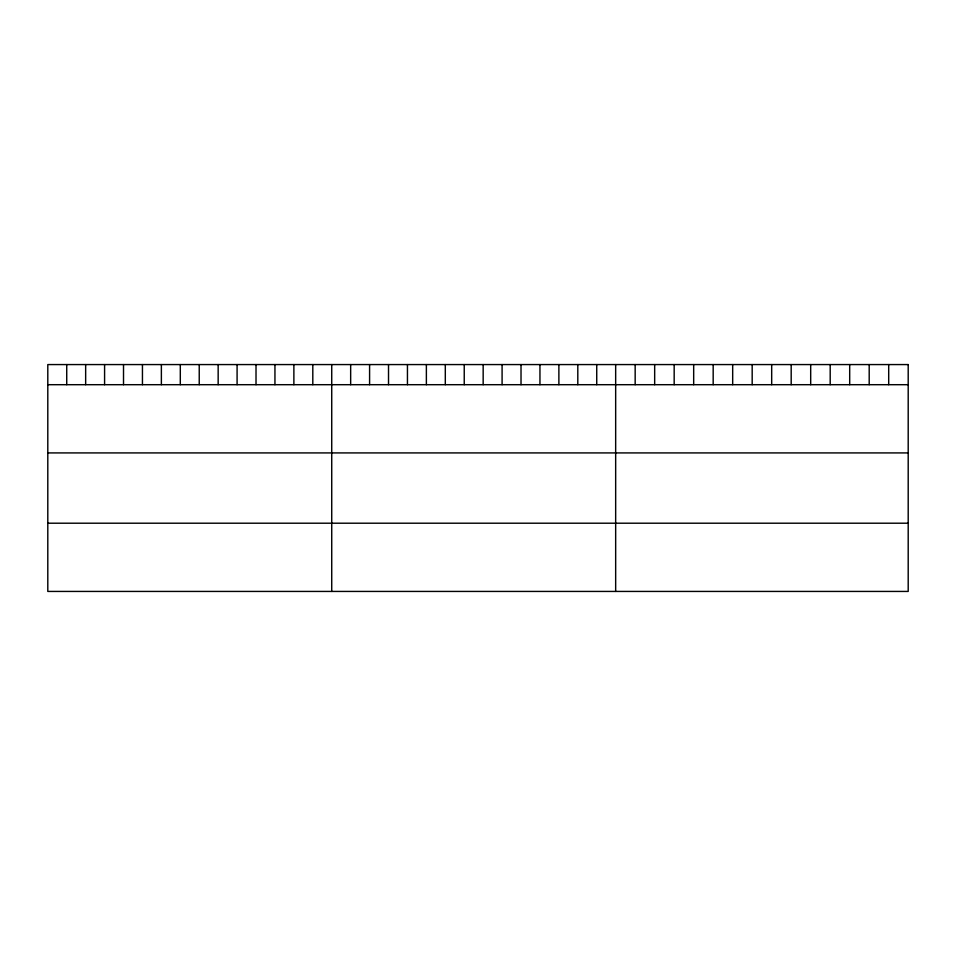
<?xml version="1.0" encoding="UTF-8"?>
<svg xmlns="http://www.w3.org/2000/svg" width="956" height="956" viewBox="0 0 956 956"><rect width="100%" height="100%" fill="white"/><g stroke="black" fill="none" stroke-linecap="round" stroke-linejoin="round"><path stroke-width="1.43" d="M47.8 384.694L908.2 384.694M47.8 452.917L908.2 452.917M47.8 523.207L908.2 523.207M888.698 364.571L888.698 384.694M869.195 364.571L869.195 384.694M849.693 364.571L849.693 384.694M830.19 364.571L830.19 384.694M810.688 364.571L810.688 384.694M791.186 364.571L791.186 384.694M771.683 364.571L771.683 384.694M752.181 364.571L752.181 384.694M732.678 364.571L732.678 384.694M713.176 364.571L713.176 384.694M693.674 364.571L693.674 384.694M674.171 364.571L674.171 384.694M654.669 364.571L654.669 384.694M635.166 364.571L635.166 384.694M615.664 364.571L615.664 591.429M596.735 364.571L596.735 384.694M577.806 364.571L577.806 384.694M558.878 364.571L558.878 384.694M539.949 364.571L539.949 384.694M521.02 364.571L521.02 384.694M502.091 364.571L502.091 384.694M483.162 364.571L483.162 384.694M464.234 364.571L464.234 384.694M445.305 364.571L445.305 384.694M426.376 364.571L426.376 384.694M407.447 364.571L407.447 384.694M388.518 364.571L388.518 384.694M369.59 364.571L369.59 384.694M350.661 364.571L350.661 384.694M331.732 364.571L331.732 591.429M312.803 364.571L312.803 384.694M293.874 364.571L293.874 384.694M274.946 364.571L274.946 384.694M256.017 364.571L256.017 384.694M237.088 364.571L237.088 384.694M218.159 364.571L218.159 384.694M199.23 364.571L199.23 384.694M180.302 364.571L180.302 384.694M161.373 364.571L161.373 384.694M142.444 364.571L142.444 384.694M123.515 364.571L123.515 384.694M104.586 364.571L104.586 384.694M85.658 364.571L85.658 384.694M66.729 364.571L66.729 384.694M908.2 364.571L47.8 364.571L47.8 591.429L908.2 591.429L908.2 364.571"/></g></svg>
